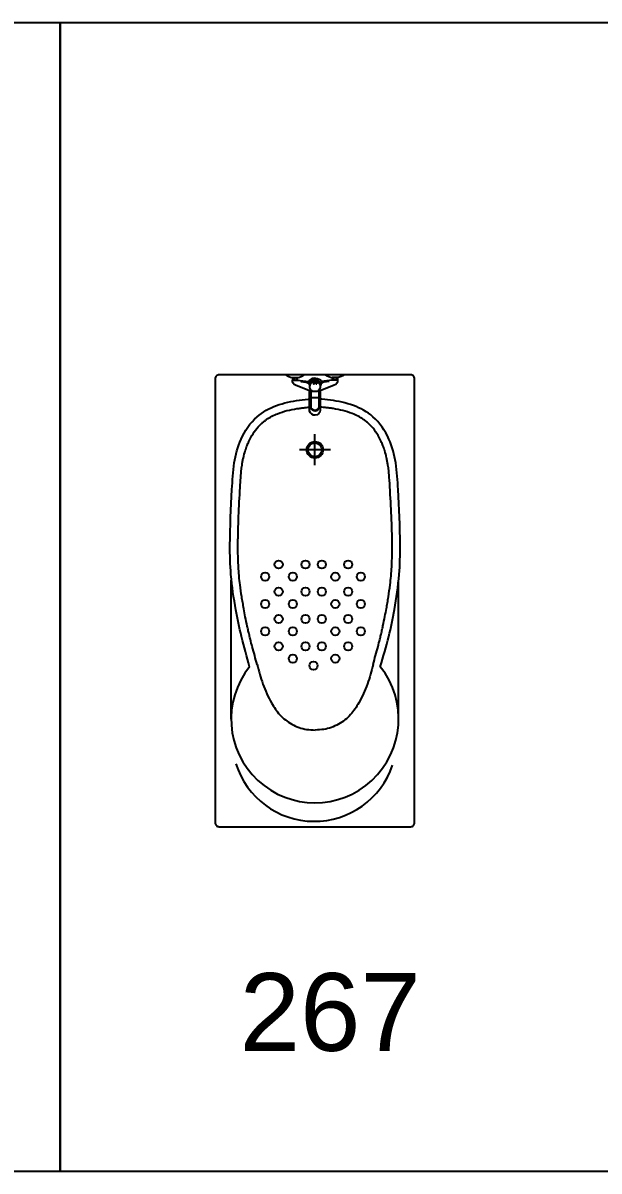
# Model space of a CAD drawing. Header units: inches. Extents: x 242965 to 445791, y 236206 to 423703.
# Drawn here: x 321143 to 323310, y 262687 to 267006 of the extents above; entities that cross this region are included whole.
import ezdxf

# ---------------------------------------------------------------- set-up
doc = ezdxf.new("R2010")
doc.units = ezdxf.units.IN
doc.header["$MEASUREMENT"] = 0
doc.layers.add('2', color=181, linetype='Continuous', lineweight=20)
doc.layers.add('HATCH', color=8, linetype='Continuous')
doc.layers.add('wc', color=144, linetype='Continuous')
doc.styles.add('Vni-Helve', font='')
doc.styles.get('Vni-Helve').set_extended_font_data('VNI-Helve')

# ---------------------------------------------------------------- blocks, each defined once
blk = doc.blocks.new('267')
at = {"layer": 'HATCH', "linetype": 'Continuous'}
blk.add_lwpolyline([(-375, 15, 0.414214), (-360, 0), (360, 0, 0.414214), (375, 15), (375, 1685, 0.414214), (360, 1700), (-360, 1700, 0.414214), (-375, 1685)], format="xyb", close=True, dxfattribs=at)
at = {"layer": 'wc', "color": 7}
blk.add_lwpolyline([(-375, 15, 0.414214), (-360, 0), (360, 0, 0.414214), (375, 15), (375, 1685, 0.414214), (360, 1700), (-360, 1700, 0.414214), (-375, 1685)], format="xyb", close=True, dxfattribs=at)
at = {"layer": 'wc'}
for points in [[(-109.9, 1700, 0.118449), (-84.9, 1690), (-84.9, 1690), (-84.9, 1680), (-64.9, 1680), (-64.9, 1690), (-64.9, 1690, 0.118449), (-39.9, 1700)], [(-64.9, 1680), (-24.6, 1674.8), (-24.6, 1674.8, -0.421135), (19.8, 1680)], [(40.1, 1700, 0.118449), (65.1, 1690), (65.1, 1690), (65.1, 1680), (24.9, 1674.8), (24.9, 1674.8, 0.421135), (-19.5, 1680)], [(110.1, 1700, -0.118449), (85.1, 1690), (85.1, 1690), (85.1, 1680), (65.1, 1680)], [(85.1, 1680, -0.325264), (72.8, 1660.7), (72.8, 1660.7), (20.1, 1640), (20.1, 1566.6), (20.1, 1566.6, -0.848431), (-19.9, 1563.4), (-19.9, 1563.4), (-19.9, 1640), (-72.6, 1660.7), (-72.6, 1660.7, -0.325264), (-84.9, 1680)], [(-53.3, 1674.8), (-33, 1671.9), (-33, 1671.9, -0.200633), (-21.5, 1665.1), (-21.5, 1665.1), (-19.7, 1656.9)], [(22.5, 1666, 0.631706), (-22.2, 1666)], [(53.6, 1674.8), (33.3, 1671.9), (33.3, 1671.9, 0.200633), (21.8, 1665.1), (21.8, 1665.1), (20, 1656.9)], [(-297.6, 236.8, 0.726172), (291.9, 231.5)]]:
    blk.add_lwpolyline(points, format="xyb", dxfattribs=at)
for points in [[(-84.9, 1690), (-64.9, 1690)], [(-79.9, 1690), (-79.9, 1680)], [(-69.9, 1690), (-69.9, 1680)], [(85.1, 1690), (65.1, 1690)], [(70.1, 1690), (70.1, 1680)], [(80.1, 1690), (80.1, 1680)], [(-14.9, 1642.4), (-14.9, 1575.8)], [(15.1, 1642.4), (15.1, 1577.5)], [(15, 1614), (-15, 1614)], [(0, 1359.8), (0, 1476.2)], [(58.2, 1418), (-58.2, 1418)], [(-315, 405), (-315, 927.6)], [(315, 405), (315, 927.6)]]:
    blk.add_lwpolyline(points, dxfattribs=at)
for points in [[(8.2, 1637.3), (8.2, 1637.3), (-7.9, 1637.3), (-7.9, 1637.3, -4.698007)], [(-14.9, 1575.8), (-14.9, 1575.8, 0.608946), (15.1, 1577.5), (15.1, 1577.5, -0.874264)]]:
    blk.add_lwpolyline(points, format="xyb", close=True, dxfattribs=at)
for points in [[(-1.7, 1665.8), (-1.7, 1668.7), (-5, 1668.7), (-5, 1665.8)], [(7.5, 1665.8), (7.5, 1668.7), (4.3, 1668.7), (4.3, 1665.8)]]:
    blk.add_lwpolyline(points, close=True, dxfattribs=at)
at = {"layer": 'wc', "color": 7}
blk.add_lwpolyline([(-245.9, 601.9, 2.081885), (245.9, 601.9)], format="xyb", dxfattribs=at)
at = {"layer": 'wc'}
for radius in [31, 26]:
    blk.add_circle((0, 1418), radius, dxfattribs=at)
at = {"layer": 'wc', "color": 8}
for centre in [(-136.6, 986.5), (-35.5, 986.5), (26, 986.5), (124.9, 986.5), (-187.2, 940.3), (-83, 940.3), (76.5, 940.3), (172.5, 940.3), (-136.6, 883.9), (-35.5, 883.9), (26, 883.9), (124.9, 883.9), (-187.2, 837.7), (-83, 837.7), (76.5, 837.7), (172.5, 837.7), (-136.6, 781.2), (-35.5, 781.2), (26, 781.2), (124.9, 781.2), (-187.2, 735), (-83, 735), (76.5, 735), (172.5, 735), (-136.6, 678.6), (-35.5, 678.6), (26, 678.6), (124.9, 678.6), (-83, 632.4), (-5.3, 605.8), (76.5, 632.4)]:
    blk.add_circle(centre, 15.4, dxfattribs=at)
at = {"layer": 'wc', "color": 7}
for points, knots in [([(-245.9, 601.9), (-256.5, 639.6), (-276.5, 710.3), (-300, 825.9), (-317.7, 940.5), (-321.3, 1092), (-313.7, 1231.9), (-306.9, 1366.4), (-281.5, 1462.9), (-227.5, 1543.6), (-144.5, 1588.9), (-73.3, 1603.6), (-29.4, 1607.6), (-14.9, 1608.8)], [0, 0, 0, 0, 117.363774, 220.387107, 353.954968, 464.445452, 674.010154, 774.814723, 867.348971, 970.890092, 1055.440433, 1143.872767, 1187.650471, 1187.650471, 1187.650471, 1187.650471]), ([(245.9, 601.9), (257.2, 639.7), (278.4, 710.4), (301.3, 826.5), (319, 941), (322.3, 1092.5), (314.5, 1232.4), (307.5, 1366.9), (281.9, 1463.3), (227.8, 1544), (144.7, 1589.1), (73.5, 1603.7), (29.6, 1607.7), (15.1, 1608.8)], [0, 0, 0, 0, 118.229614, 221.252947, 354.820807, 465.311292, 674.875993, 775.680563, 868.214811, 971.755932, 1056.306273, 1144.738606, 1188.370197, 1188.370197, 1188.370197, 1188.370197])]:
    blk.add_open_spline(points, degree=3, knots=knots, dxfattribs=at)
at = {"layer": 'wc', "color": 8}
for points, knots in [([(-217, 610.1), (-223.4, 632.7), (-229.8, 655.2), (-238.1, 686.5), (-240.4, 695.3), (-244, 709.5), (-245.3, 714.8), (-248, 725.9), (-249.3, 731.6), (-252, 743.2), (-253.3, 749), (-257.1, 766.4), (-259.5, 778.1), (-263.7, 799.8), (-265.6, 809.8), (-268.8, 827.3), (-270.2, 834.8), (-272.7, 849.8), (-274, 857.2), (-277.5, 879.7), (-279.7, 894.6), (-282.9, 920.5), (-284.1, 931.5), (-285.6, 948), (-286.1, 953.5), (-286.9, 964.5), (-287.2, 970.1), (-288.2, 986.7), (-288.6, 997.8), (-289.3, 1021.4), (-289.5, 1033.9), (-289.6, 1055.4), (-289.5, 1064.4), (-289.3, 1082.3), (-289.2, 1091.2), (-288.6, 1118.1), (-288.1, 1136.1), (-286, 1190.1), (-284.1, 1226.2), (-282, 1266), (-281.8, 1269.4), (-281.5, 1276.3), (-281.3, 1279.8), (-280.7, 1290), (-280.3, 1296.8), (-279.1, 1315.7), (-278.1, 1327.7), (-276.1, 1346.4), (-275.2, 1353.3), (-273.4, 1364.8), (-272.7, 1369.4), (-271, 1378.5), (-270.1, 1383.1), (-267, 1396.6), (-264.7, 1405.5), (-259.9, 1420.9), (-257.6, 1427.5), (-253.2, 1439.1), (-251, 1444.1), (-244.1, 1459.3), (-238.7, 1469.2), (-226.7, 1487.9), (-220.1, 1496.7), (-210.3, 1507.6), (-207.6, 1510.5), (-203.1, 1514.8), (-201.4, 1516.4), (-198.3, 1519.2), (-196.9, 1520.4), (-194, 1522.8), (-192.5, 1524), (-188, 1527.5), (-185, 1529.8), (-175.5, 1536.2), (-168.8, 1540.2), (-154.8, 1547.5), (-147.6, 1550.8), (-128.8, 1558.4), (-117.1, 1562.1), (-92.9, 1568.3), (-80.5, 1570.8), (-62.9, 1573.5), (-58, 1574.2), (-47.9, 1575.5), (-42.9, 1576.1), (-30.2, 1577.4), (-22.6, 1578.1), (-14.9, 1578.7)], [0, 0, 0, 0, 70.543624, 70.543624, 98.372474, 98.372474, 115.096155, 115.096155, 133.263709, 133.263709, 151.431263, 151.431263, 187.766371, 187.766371, 218.672587, 218.672587, 241.78177, 241.78177, 264.890953, 264.890953, 311.10932, 311.10932, 345.286539, 345.286539, 362.400197, 362.400197, 379.513854, 379.513854, 413.741169, 413.741169, 451.992331, 451.992331, 479.220539, 479.220539, 506.448746, 506.448746, 560.905162, 560.905162, 669.817993, 669.817993, 680.18828, 680.18828, 690.558566, 690.558566, 711.29914, 711.29914, 748.593248, 748.593248, 770.733726, 770.733726, 785.717371, 785.717371, 800.701017, 800.701017, 830.668307, 830.668307, 853.61207, 853.61207, 871.563667, 871.563667, 908.938591, 908.938591, 946.313515, 946.313515, 960.073195, 960.073195, 968.266727, 968.266727, 974.923949, 974.923949, 981.581171, 981.581171, 994.895616, 994.895616, 1021.524505, 1021.524505, 1048.153394, 1048.153394, 1088.901522, 1088.901522, 1129.649651, 1129.649651, 1145.594044, 1145.594044, 1161.538437, 1161.538437, 1185.154018, 1185.154018, 1185.154018, 1185.154018]), ([(218.8, 610.4), (225.2, 633.1), (231.5, 655.6), (239.8, 686.9), (242.1, 695.7), (245.6, 709.9), (246.9, 715.2), (249.6, 726.3), (250.9, 732), (253.6, 743.6), (254.8, 749.4), (258.6, 766.9), (261, 778.5), (265.2, 800.2), (267.1, 810.2), (270.3, 827.7), (271.6, 835.2), (274.1, 850.2), (275.4, 857.7), (278.9, 880.1), (281, 895), (284.2, 921), (285.3, 932), (286.8, 948.5), (287.3, 954), (288.1, 965), (288.4, 970.5), (289.3, 987.2), (289.8, 998.3), (290.4, 1021.9), (290.6, 1034.4), (290.6, 1055.9), (290.6, 1064.8), (290.4, 1082.7), (290.2, 1091.7), (289.6, 1118.6), (289, 1136.5), (286.8, 1190.5), (284.8, 1226.7), (282.7, 1266.4), (282.5, 1269.9), (282.2, 1276.8), (282, 1280.2), (281.4, 1290.5), (281, 1297.3), (279.7, 1316.2), (278.7, 1328.1), (276.7, 1346.9), (275.8, 1353.8), (274, 1365.2), (273.2, 1369.8), (271.5, 1379), (270.6, 1383.5), (267.5, 1397.1), (265.2, 1406), (260.4, 1421.4), (258.1, 1428), (253.6, 1439.5), (251.5, 1444.5), (244.5, 1459.7), (239.1, 1469.6), (227.1, 1488.3), (220.5, 1497), (210.6, 1508), (207.9, 1510.8), (203.4, 1515.1), (201.7, 1516.7), (198.6, 1519.5), (197.2, 1520.7), (194.3, 1523.1), (192.8, 1524.3), (188.3, 1527.8), (185.2, 1530.1), (175.7, 1536.5), (169, 1540.5), (155.1, 1547.8), (147.9, 1551.1), (129.1, 1558.6), (117.3, 1562.3), (93.2, 1568.5), (80.7, 1570.9), (63.1, 1573.6), (58.2, 1574.3), (48.1, 1575.6), (43.1, 1576.1), (30.5, 1577.4), (22.8, 1578.1), (15.1, 1578.7)], [0, 0, 0, 0, 70.543624, 70.543624, 98.372474, 98.372474, 115.096155, 115.096155, 133.263709, 133.263709, 151.431263, 151.431263, 187.766371, 187.766371, 218.672587, 218.672587, 241.78177, 241.78177, 264.890953, 264.890953, 311.10932, 311.10932, 345.286539, 345.286539, 362.400197, 362.400197, 379.513854, 379.513854, 413.741169, 413.741169, 451.992331, 451.992331, 479.220539, 479.220539, 506.448746, 506.448746, 560.905162, 560.905162, 669.817993, 669.817993, 680.18828, 680.18828, 690.558566, 690.558566, 711.29914, 711.29914, 748.593248, 748.593248, 770.733726, 770.733726, 785.717371, 785.717371, 800.701017, 800.701017, 830.668307, 830.668307, 853.61207, 853.61207, 871.563667, 871.563667, 908.938591, 908.938591, 946.313515, 946.313515, 960.073195, 960.073195, 968.266727, 968.266727, 974.923949, 974.923949, 981.581171, 981.581171, 994.895616, 994.895616, 1021.524505, 1021.524505, 1048.153394, 1048.153394, 1088.901522, 1088.901522, 1129.649651, 1129.649651, 1145.594044, 1145.594044, 1161.538437, 1161.538437, 1185.055919, 1185.055919, 1185.055919, 1185.055919])]:
    blk.add_open_spline(points, degree=3, knots=knots, dxfattribs=at)
for points in [[(-217, 610.1), (-195.6, 536.5), (-163.2, 465.6), (-132, 421.2), (-86.4, 385.2), (-31.3, 366), (1.1, 363.6)], [(218.8, 610.4), (197.5, 536.8), (165.2, 465.9), (134.1, 421.5), (88.6, 385.4), (33.5, 366.1), (1.1, 363.6)]]:
    blk.add_spline(points, degree=3, dxfattribs=at)

msp = doc.modelspace()

# ---------------------------------------------------------------- linework, layer by layer
at = {"layer": 'wc', "color": 3}
for points in [[(315433.28, 262686.877), (321283.543, 262686.877), (321283.543, 267006.228), (315433.28, 267006.228)], [(321283.543, 262686.877), (327133.806, 262686.877), (327133.806, 267006.228), (321283.543, 267006.228)]]:
    msp.add_lwpolyline(points, close=True, dxfattribs=at)

# ---------------------------------------------------------------- block references
at = {"layer": 'wc'}
msp.add_blockref('267', (322241.537, 263982.468), dxfattribs=at)

# ---------------------------------------------------------------- texts
at = {"layer": '2', "color": 4, "style": 'Vni-Helve'}
msp.add_text('267', height=292.5, dxfattribs=at).set_placement((321958.14, 263139.064))

doc.saveas('drawing.dxf')
